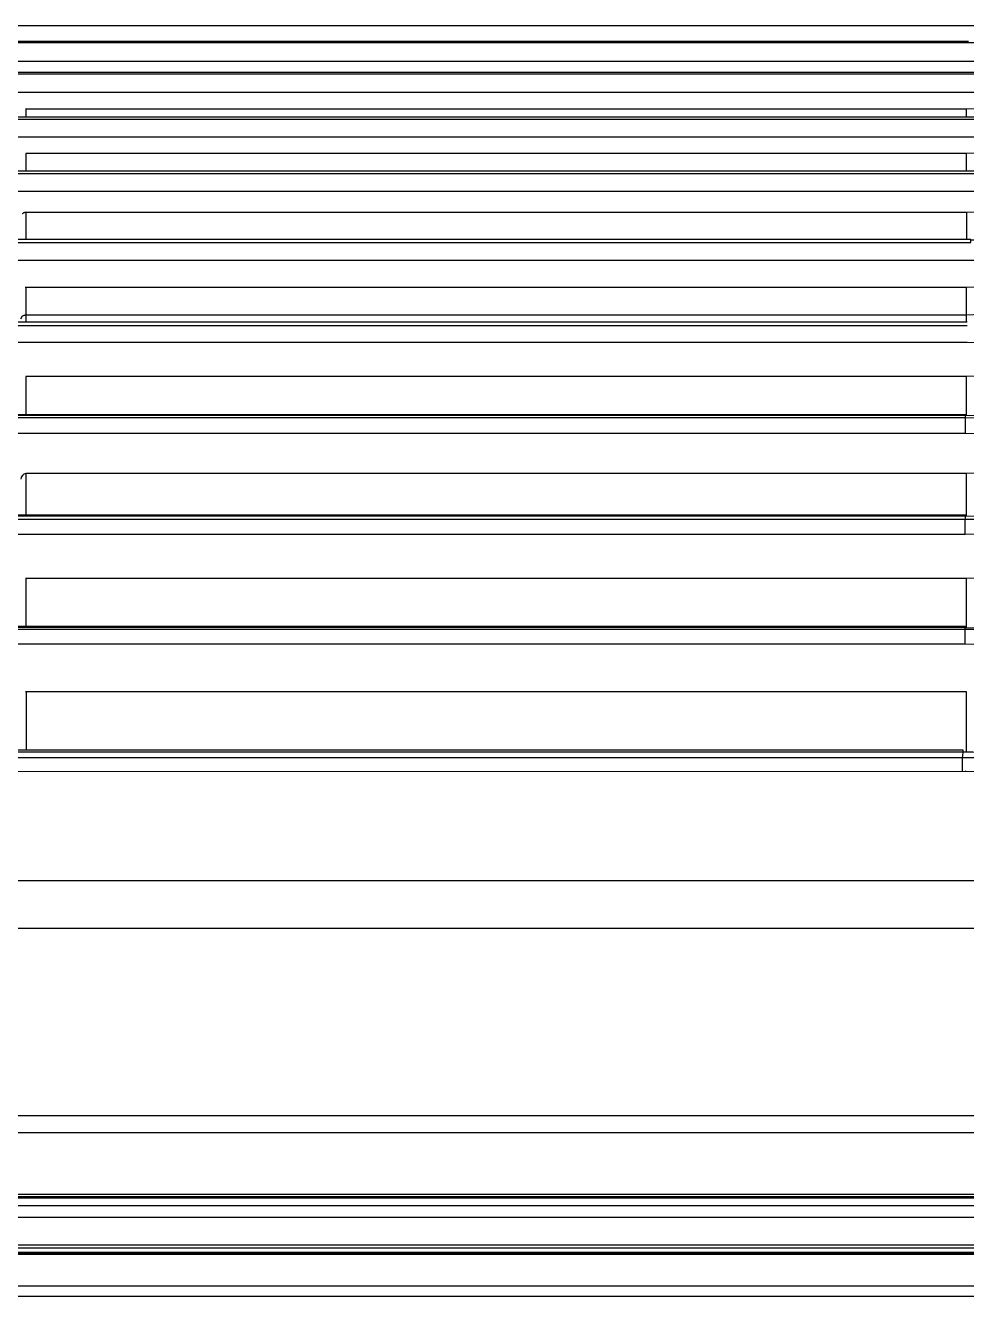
# Model space of a CAD drawing. Header units: millimetres. Extents: x 1291 to 5660, y 748 to 2981.
# Drawn here: x 2219.5 to 2313.4, y 1914 to 2040.8 of the extents above; entities that cross this region are included whole.
import ezdxf

# ---------------------------------------------------------------- set-up
doc = ezdxf.new("R2010")
doc.units = ezdxf.units.MM

msp = doc.modelspace()

# ---------------------------------------------------------------- linework, layer by layer
for p, q in [((2219.58, 2014.62), (2219.58, 2011.17)), ((2313.43, 2011.18), (2313.43, 2014.62)), ((2313.31, 1991.8), (1596.76, 1991.8)), ((2313.3, 1979.05), (1596.77, 1979.05)), ((2326.24, 1955.44), (1583.83, 1955.44))]:
    msp.add_line(p, q)
for points in [[(1596.52, 2040.76), (2313.55, 2040.76), (2314.42, 2040.75), (2315.29, 2040.71), (2316.15, 2040.65), (2317.01, 2040.57), (2317.87, 2040.45), (2318.72, 2040.32), (2319.57, 2040.16), (2320.43, 2039.97), (2324.69, 2038.96), (2328.95, 2037.96), (2328.95, 2038.01), (2328.94, 2038.01), (2328.92, 2038.01), (2328.9, 2038.02)], [(2313.62, 2039.16), (1596.03, 2039.15), (1595.6, 2039.15), (1595.39, 2039.14), (1595.18, 2039.13), (1594.97, 2039.12), (1593.9, 2039.05), (1593.06, 2038.97), (1592.64, 2038.92), (1592.21, 2038.86), (1591.79, 2038.8), (1591.37, 2038.74), (1590.54, 2038.58), (1589.71, 2038.4), (1585.4, 2037.43), (1581.1, 2036.45), (1580.82, 2036.4), (1580.4, 2036.32), (1580.26, 2036.3), (1580.12, 2036.28), (1579.98, 2036.26), (1579.41, 2036.22), (1578.85, 2036.2)], [(1590.16, 2036.48), (1589.96, 2037.35), (1589.8, 2038.01), (1589.72, 2038.3), (1590.55, 2038.48), (1591.38, 2038.64), (1592.22, 2038.77), (1593.06, 2038.88), (1593.9, 2038.96), (1594.75, 2039.02), (1595.59, 2039.06), (1596.44, 2039.07), (2313.62, 2039.07), (2314.48, 2039.06), (2315.32, 2039.02), (2316.17, 2038.96), (2317.01, 2038.88), (2317.85, 2038.77), (2318.69, 2038.64), (2319.52, 2038.48), (2320.35, 2038.3), (2320.27, 2038.01), (2320.11, 2037.35), (2319.9, 2036.48)], [(2322.44, 2035.9), (2319.9, 2036.48), (2319.13, 2036.64), (2318.35, 2036.78), (2317.57, 2036.91), (2316.78, 2037), (2316, 2037.08), (2315.21, 2037.14), (2314.42, 2037.17), (2313.62, 2037.18), (1596.44, 2037.18), (1595.65, 2037.17), (1594.86, 2037.14), (1594.07, 2037.08), (1593.29, 2037), (1592.5, 2036.91), (1591.72, 2036.78), (1590.94, 2036.64), (1590.16, 2036.48), (1587.63, 2035.9)], [(2321.61, 2033.15), (2320.54, 2033.36), (2319.47, 2033.56), (2318.15, 2033.79), (2316.83, 2033.95), (2315.5, 2034.04), (2314.16, 2034.07), (1595.91, 2034.07), (1595.92, 2035.99), (1595.93, 2035.99)], [(1595.91, 2035.93), (2314.16, 2035.93), (2314.15, 2035.94), (2314.15, 2035.96)], [(2319.87, 2035.47), (2319.88, 2035.48), (2319.88, 2035.5), (2319.89, 2035.52), (2324.51, 2034.64), (2329.13, 2033.75), (2329.13, 2033.76), (2319.89, 2035.53), (2319.89, 2035.52), (2319.53, 2035.59), (2319.17, 2035.65), (2318.81, 2035.7), (2318.46, 2035.76), (2317.74, 2035.85), (2317.02, 2035.93), (2316.3, 2035.98), (2315.58, 2036.03), (2315.21, 2036.04), (2314.85, 2036.05), (2314.49, 2036.06), (1595.95, 2036.06), (1595.93, 2036.03), (1595.93, 2036)], [(2219.56, 2032.43), (2219.58, 2032.43), (2313.43, 2032.43), (2315.14, 2032.47), (2316.85, 2032.6), (2318.54, 2032.82), (2320.23, 2033.11), (2320.43, 2033.14), (2320.62, 2033.15), (2320.62, 2031.08)], [(1590.87, 2029.2), (1590.66, 2030.34), (1590.53, 2030.99), (1591.79, 2031.18), (1593.05, 2031.32), (1594.31, 2031.4), (1595.58, 2031.43), (2314.49, 2031.43), (2315.76, 2031.4), (2317.02, 2031.32), (2318.28, 2031.18), (2319.54, 2030.99), (2319.41, 2030.34), (2319.2, 2029.2)], [(2314.49, 2031.63), (1595.58, 2031.63)], [(2219.58, 2032.43), (2219.58, 2031.66)], [(2313.43, 2031.69), (2313.43, 2032.43)], [(2321.8, 2028.74), (2320.5, 2028.97), (2319.2, 2029.2), (2318.03, 2029.38), (2316.85, 2029.5), (2315.67, 2029.58), (2314.49, 2029.61), (1595.58, 2029.61), (1594.4, 2029.58), (1593.22, 2029.5), (1592.04, 2029.38), (1590.87, 2029.2), (1589.57, 2028.97), (1588.26, 2028.74)], [(2320.62, 2025.6), (2320.62, 2028.74), (2320.43, 2028.73), (2320.23, 2028.7), (2318.54, 2028.39), (2316.85, 2028.17), (2315.14, 2028.04), (2313.43, 2028), (2219.58, 2028), (2219.58, 2026.26)], [(2313.43, 2026.27), (2313.43, 2028)], [(2314.26, 2026.16), (2314.27, 2026.18), (2314.27, 2026.22), (1595.45, 2026.22), (1595.11, 2026.21), (1594.77, 2026.2), (1594.42, 2026.19), (1593.73, 2026.15), (1593.05, 2026.1), (1592.37, 2026.03), (1591.68, 2025.94), (1591.34, 2025.89), (1591, 2025.84), (1590.66, 2025.78), (1590.32, 2025.73)], [(1595.82, 2025.99), (2314.25, 2025.99)], [(2323.36, 2022.9), (2321.38, 2023.3), (2319.39, 2023.69), (2318.12, 2023.91), (2316.83, 2024.06), (2315.55, 2024.16), (2314.25, 2024.19), (1595.82, 2024.19), (1594.53, 2024.16), (1593.23, 2024.06), (1591.95, 2023.91), (1590.68, 2023.69), (1588.69, 2023.3), (1586.71, 2022.9)], [(2313.43, 2022.14), (2315.14, 2022.18), (2316.85, 2022.32), (2318.54, 2022.55), (2320.23, 2022.86), (2320.43, 2022.89), (2320.62, 2022.9), (2320.62, 2018.68)], [(2219.25, 2022), (2219.27, 2022.02), (2219.29, 2022.04), (2219.31, 2022.05), (2219.35, 2022.08), (2219.39, 2022.1), (2219.44, 2022.12), (2219.48, 2022.13), (2219.51, 2022.13), (2219.53, 2022.13), (2313.43, 2022.14), (2313.43, 2019.41)], [(2219.56, 2022.13), (2219.58, 2022.14), (2219.58, 2019.41)], [(2320.13, 2018.75), (2320.13, 2018.73), (2320.13, 2018.7), (2319.74, 2018.78), (2319.16, 2018.89), (2318.58, 2018.99), (2317.8, 2019.1), (2317.01, 2019.2), (2316.23, 2019.27), (2315.44, 2019.32), (2315.04, 2019.34), (2314.65, 2019.35), (2314.25, 2019.36), (2313.86, 2019.36), (2313.86, 2019.41), (1596.21, 2019.41)], [(1596.21, 2019.36), (1596.22, 2019.23), (1596.23, 2019.1), (2313.84, 2019.1), (2313.85, 2019.23), (2313.86, 2019.36)], [(2324.9, 2015.42), (2322.31, 2016.03), (2319.72, 2016.64), (2319, 2016.8), (2318.27, 2016.94), (2317.53, 2017.06), (2316.8, 2017.16), (2316.06, 2017.23), (2315.32, 2017.29), (2314.58, 2017.32), (2313.84, 2017.33), (1596.23, 2017.33), (1595.49, 2017.32), (1594.75, 2017.29), (1594, 2017.23), (1593.27, 2017.16), (1592.53, 2017.06), (1591.8, 2016.94), (1591.07, 2016.8), (1590.34, 2016.64), (1587.76, 2016.03), (1585.17, 2015.42)], [(2313.43, 2011.9), (2316.85, 2012.05), (2320.23, 2012.49), (2320.43, 2012.52)], [(2313.5, 2011.17), (1596.57, 2011.17)], [(2325.96, 2006.6), (2322.98, 2007.43), (2320, 2008.24), (2319.2, 2008.45), (2318.4, 2008.63), (2317.59, 2008.78), (2316.78, 2008.9), (2315.96, 2009), (2315.14, 2009.07), (2314.31, 2009.11), (2313.49, 2009.13), (1596.58, 2009.13), (1596.58, 2010.94), (1596.57, 2011.1)], [(2219.08, 2011.5), (2219.25, 2011.79), (2219.58, 2011.9)], [(2219.25, 2011.8), (2219.58, 2011.92)], [(2219.58, 2011.91), (2313.43, 2011.91)], [(1596.58, 2010.84), (2313.49, 2010.84)], [(2320.62, 2000.85), (2320.62, 2000.89), (2322.33, 2000.44), (2324.05, 1999.98), (2325.98, 1999.47), (2327.92, 1998.96), (2328.41, 1998.82), (2328.89, 1998.69), (2328.89, 1998.65), (2328.89, 1997.95), (2324.76, 1999.26), (2320.62, 2000.56), (2320.62, 2000.64), (2320.62, 2000.72), (2320.62, 2006.6), (2320.52, 2006.6), (2320.43, 2006.59), (2320.33, 2006.57), (2320.23, 2006.56), (2318.55, 2006.21), (2316.86, 2005.96), (2315.15, 2005.81), (2313.43, 2005.76), (2219.59, 2005.76)], [(2219.59, 2005.76), (2219.59, 2005.3), (2219.59, 2004.84), (2219.59, 2001.93)], [(2313.43, 2001.85), (2313.43, 2005.76)], [(2314.2, 2000.04), (2313.33, 2000.05), (2313.33, 2001.84), (1596.73, 2001.84)], [(2313.33, 2001.93), (1596.74, 2001.93)], [(1596.74, 2001.65), (2313.33, 2001.65), (2314.26, 2001.63)], [(2320.63, 2000.95), (2320.62, 2000.89), (2320.17, 2001.01), (2319.72, 2001.12), (2319.5, 2001.16), (2319.28, 2001.22), (2319.05, 2001.26), (2318.83, 2001.31), (2317.92, 2001.47), (2317.01, 2001.6), (2316.55, 2001.66), (2316.1, 2001.71), (2315.64, 2001.75), (2315.18, 2001.78), (2314.26, 2001.83), (2313.33, 2001.84)], [(2313.33, 2001.73), (2313.33, 2001.75)], [(2313.33, 2000.05), (1596.74, 2000.05)], [(2219.59, 1996.08), (2219.59, 1994.6), (2219.6, 1994.1), (2219.6, 1991.91)], [(2313.43, 1991.8), (2313.43, 1996.08)], [(1589.92, 1988.91), (1589.65, 1989.71), (1589.43, 1990.35), (1590.33, 1990.63), (1591.23, 1990.86), (1592.13, 1991.06), (1593.05, 1991.23), (1593.97, 1991.36), (1594.89, 1991.45), (1595.83, 1991.5), (1596.76, 1991.52), (2313.3, 1991.52), (2313.31, 1991.66), (2313.31, 1991.91), (1596.76, 1991.91), (1596.76, 1990.01), (2313.3, 1990.01)], [(2320.65, 1990.91), (2320.66, 1990.88), (2320.64, 1990.81), (2320.19, 1990.92), (2319.74, 1991.04), (2319.52, 1991.09), (2319.29, 1991.14), (2319.06, 1991.19), (2318.84, 1991.24), (2317.93, 1991.41), (2317.01, 1991.55), (2316.55, 1991.6), (2316.09, 1991.66), (2315.86, 1991.68), (2315.63, 1991.7), (2315.39, 1991.72), (2315.16, 1991.74), (2314.24, 1991.79), (2313.31, 1991.8)], [(2315.15, 1985.66), (2313.43, 1985.6), (2219.58, 1985.6), (2219.55, 1985.59)], [(2219.6, 1985.6), (2219.6, 1980.85)], [(2313.43, 1980.71), (2313.43, 1985.6)], [(1596.77, 1980.85), (2313.3, 1980.85), (2313.3, 1980.71), (2314.23, 1980.69), (2315.16, 1980.64), (2315.39, 1980.63), (2315.62, 1980.6), (2315.85, 1980.59), (2316.09, 1980.56), (2316.55, 1980.51), (2317.01, 1980.45), (2317.92, 1980.3), (2318.84, 1980.12), (2319.06, 1980.07), (2319.29, 1980.02), (2319.52, 1979.96), (2319.74, 1979.91), (2320.19, 1979.79), (2320.64, 1979.66), (2320.66, 1979.76)], [(2320.15, 1977.89), (2319.31, 1978.16), (2318.47, 1978.39), (2317.63, 1978.59), (2316.77, 1978.76), (2315.91, 1978.88), (2315.05, 1978.97), (2314.17, 1979.03), (2313.3, 1979.05), (2313.3, 1980.61), (2313.3, 1980.71), (1596.77, 1980.71)], [(2327.55, 1975.32), (2323.85, 1976.61), (2320.15, 1977.89), (2320.42, 1978.66), (2320.64, 1979.29), (2319.75, 1979.58), (2318.84, 1979.83), (2317.93, 1980.04), (2317.02, 1980.21), (2316.1, 1980.34), (2315.17, 1980.44), (2314.24, 1980.5), (2313.3, 1980.52), (1596.77, 1980.52)], [(2313.43, 1968.29), (2313.43, 1973.05), (2313.43, 1974.3), (2219.58, 1974.3), (2219.55, 1974.3)], [(2219.61, 1974.3), (2219.61, 1970.52), (2219.61, 1969.24), (2219.61, 1968.46)], [(2320.71, 1967.27), (2320.71, 1967.22), (2320.69, 1967.11), (2320.22, 1967.25), (2319.76, 1967.38), (2319.3, 1967.51), (2318.83, 1967.62), (2317.89, 1967.83), (2316.94, 1967.99), (2316.46, 1968.06), (2315.98, 1968.13), (2315.74, 1968.15), (2315.5, 1968.18), (2315.26, 1968.2), (2315.03, 1968.22), (2314.06, 1968.28), (2313.09, 1968.29), (2313.09, 1968.46), (1596.97, 1968.46)], [(1595.32, 1967.73), (1595.36, 1967.73), (1595.7, 1967.74), (1595.74, 1967.74), (2314.33, 1967.74), (2314.37, 1967.74), (2314.71, 1967.73), (2314.75, 1967.73)], [(2313.08, 1967.77), (2313.12, 1967.76)], [(2314.39, 1966.31), (2314.37, 1966.31), (2314.34, 1966.31), (2314.31, 1966.31), (2314.27, 1966.32), (2314.24, 1966.32), (1596.42, 1966.36)], [(2313.32, 1966.37), (2313.29, 1966.37)], [(1574.02, 1950.72), (2336.05, 1950.72)], [(1587.14, 1923.87), (1587.14, 1932.05), (2322.93, 1932.05)], [(2323.28, 1930.29), (1586.78, 1930.29)], [(2324.21, 1923.9), (2323.57, 1923.92), (1586.5, 1923.92)], [(1586.82, 1924.2), (2323.25, 1924.2)], [(1587.04, 1923.83), (2323.03, 1923.83)], [(2325.09, 1918.88), (2322.97, 1918.87), (2322.97, 1923.03), (2208.01, 1923.03), (2185.01, 1923.03), (2047.06, 1923.03), (2008.1, 1923.02), (1817.35, 1923.02), (1771.59, 1923.02)], [(2208.01, 1921.9), (2231, 1921.91), (2322.97, 1921.91)], [(2138.57, 1918.83), (2337.9, 1918.83)], [(2154.63, 1919.12), (2238.8, 1919.12), (2327.16, 1919.12)], [(2154.63, 1918.41), (2337.9, 1918.41)], [(2337.91, 1918.24), (1572.26, 1918.23)], [(2337.91, 1918.17), (1572.26, 1918.15)], [(1572.52, 1915.04), (2337.65, 1915.06)], [(2337.65, 1913.99), (1572.52, 1913.97)]]:
    msp.add_lwpolyline(points)
for points in [[(2331.14, 2015.94), (2331, 2015.91), (2330.93, 2015.89), (2330.87, 2015.88), (2330.59, 2015.83), (2330.31, 2015.78), (2330.03, 2015.74), (2329.46, 2015.66), (2328.89, 2015.58, -0.029228), (2324.9, 2015.42), (2320.52, 2015.42), (2320.43, 2015.41), (2320.33, 2015.4), (2320.23, 2015.38), (2318.55, 2015.05), (2316.85, 2014.81), (2315.14, 2014.67), (2313.43, 2014.62), (2219.58, 2014.62), (2219.53, 2014.62)], [(2315.15, 1996.13), (2313.43, 1996.08), (2219.6, 1996.08, 0.385403), (2219.1, 1995.49)], [(2313.04, 1966.37), (2313.04, 1967.77, 0.00687), (2313.09, 1968.29), (1596.98, 1968.29), (1596.98, 1968.25)]]:
    msp.add_lwpolyline(points, format="xyb")
msp.add_lwpolyline([(2320.64, 1990.35), (2320.42, 1989.71), (2320.15, 1988.91), (2319.31, 1989.16), (2318.47, 1989.39), (2317.62, 1989.57), (2316.77, 1989.73), (2315.91, 1989.85), (2315.05, 1989.94), (2314.18, 1989.99), (2313.3, 1990.01), (2313.3, 1991.52), (2314.24, 1991.5), (2315.18, 1991.45), (2316.1, 1991.36), (2317.02, 1991.23), (2317.93, 1991.06), (2318.84, 1990.86), (2319.75, 1990.63)], close=True)

doc.saveas('drawing.dxf')
